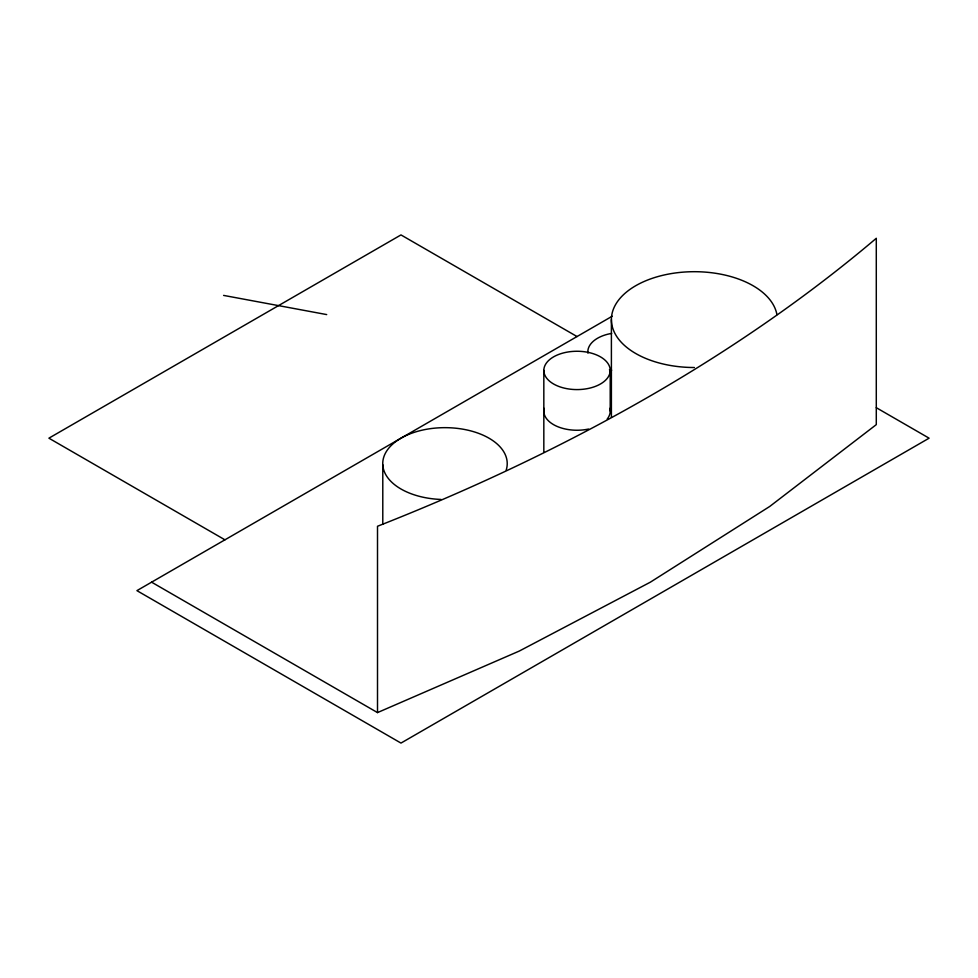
<?xml version="1.0" encoding="UTF-8"?>
<svg xmlns="http://www.w3.org/2000/svg" width="978" height="978" viewBox="0 0 978 978"><rect width="100%" height="100%" fill="white"/><g stroke="black" fill="none" stroke-linecap="round" stroke-linejoin="round"><path stroke-width="1.47" d="M612.228 316.224L136.92 590.639L400.98 743.084L929.1 438.181L876.288 407.692M377.508 712.595L519.245 651.079L650.37 582.167L769.735 506.457L876.288 424.635L876.288 238.29A1890.266 1091.338 0 0 1 377.508 526.262L377.508 712.595L151.59 582.167M223.607 295.405L326.701 314.586M577.02 336.542L400.98 234.916L48.9 438.181L224.94 539.819M611.397 319.61L611.397 417.178M610.211 370.417A33.191 19.169 0 0 1 560.418 387.019A33.191 19.169 0 0 1 560.418 353.828A33.191 19.169 0 0 1 610.211 370.417L610.211 411.078M543.829 370.417L543.829 452.239M382.789 464.758L382.789 524.22M694.38 367.52A82.983 47.91 0 0 1 611.446 321.261A82.983 47.91 0 0 1 688.659 271.811A82.983 47.91 0 0 1 776.923 314.659M609.881 408.352A33.191 19.169 0 0 1 607.216 419.036M588.622 429.036A33.191 19.169 0 0 1 544.159 408.352M441.09 499.452A62.237 35.929 0 0 1 383.07 459.917A62.237 35.929 0 0 1 453.792 428.022A62.237 35.929 0 0 1 506.201 470.076M611.678 370.185A33.191 19.169 0 0 1 609.428 369.745M587.925 353.156A33.191 19.169 0 0 1 611.678 333.4"/></g></svg>
